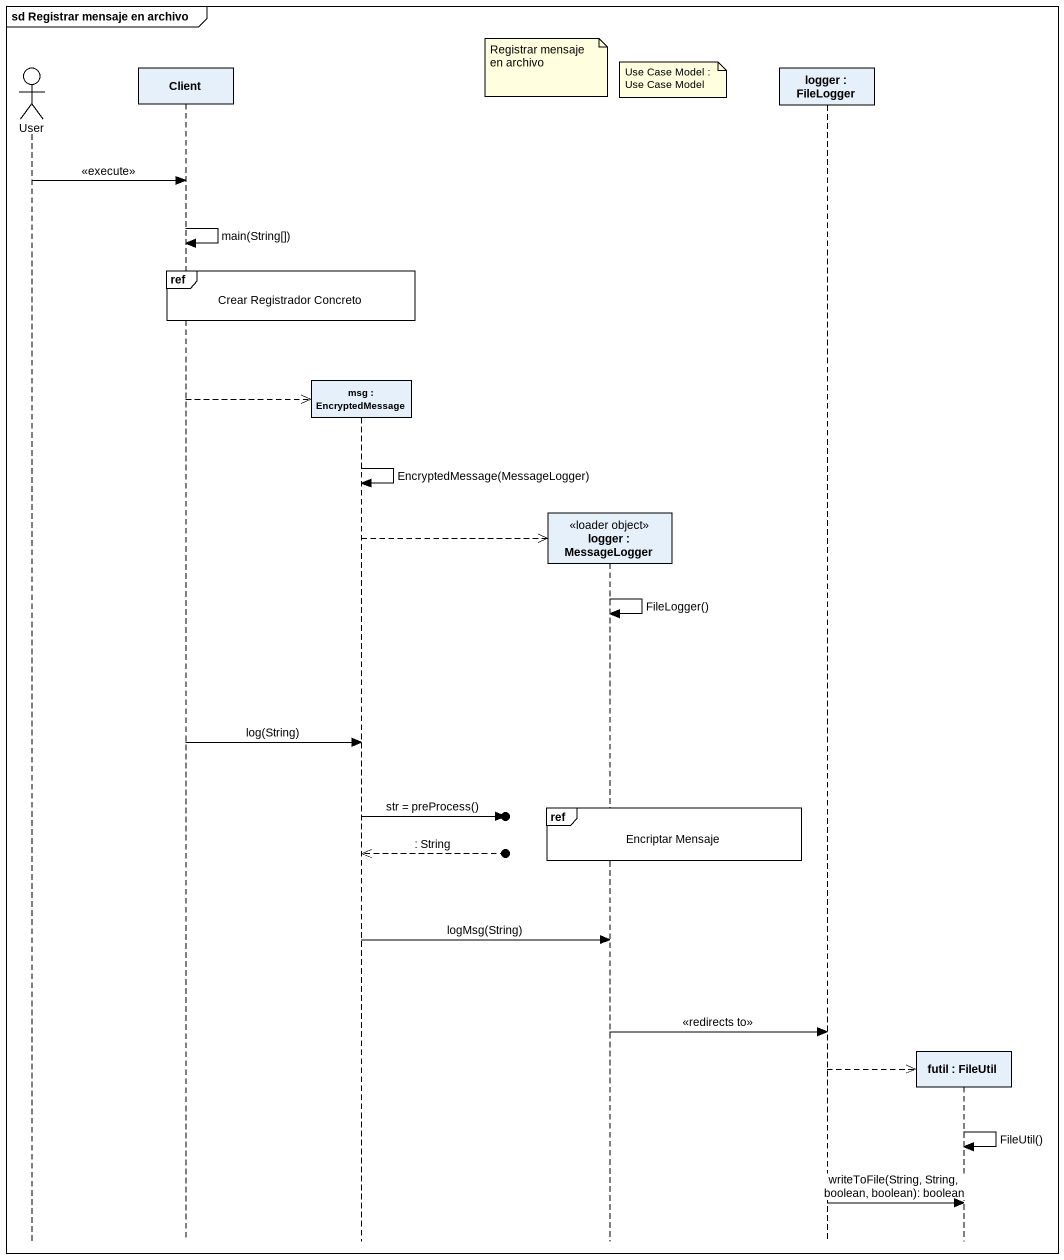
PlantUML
@startuml
mainframe sd Registrar mensaje en archivo
hide footbox
actor User
participant Client
participant "msg : EncryptedMessage" as msg
participant "logger : MessageLogger" as logger <<loader object>>
participant "logger : FileLogger" as logger_2
participant "futil : FileUtil" as futil

note left of logger : Registrar mensaje en archivo
note right of logger : Use Case Model : Use Case Model
User -> Client : <<execute>>
Client -> Client : main(String[])
ref over Client, msg : Crear Registrador Concreto
Client -->> msg **
msg -> msg : EncryptedMessage(MessageLogger)
msg -->> logger **
logger -> logger : FileLogger()
Client -> msg : log(String)
ref over logger : Encriptar Mensaje
msg ->o] : str = preProcess()
msg <<--o] : : String
msg -> logger : logMsg(String)
logger -> logger_2 : <<redirects to>>
logger_2 -->> futil **
futil -> futil : FileUtil()
logger_2 -> futil : writeToFile(String, String, boolean, boolean): boolean
@enduml
